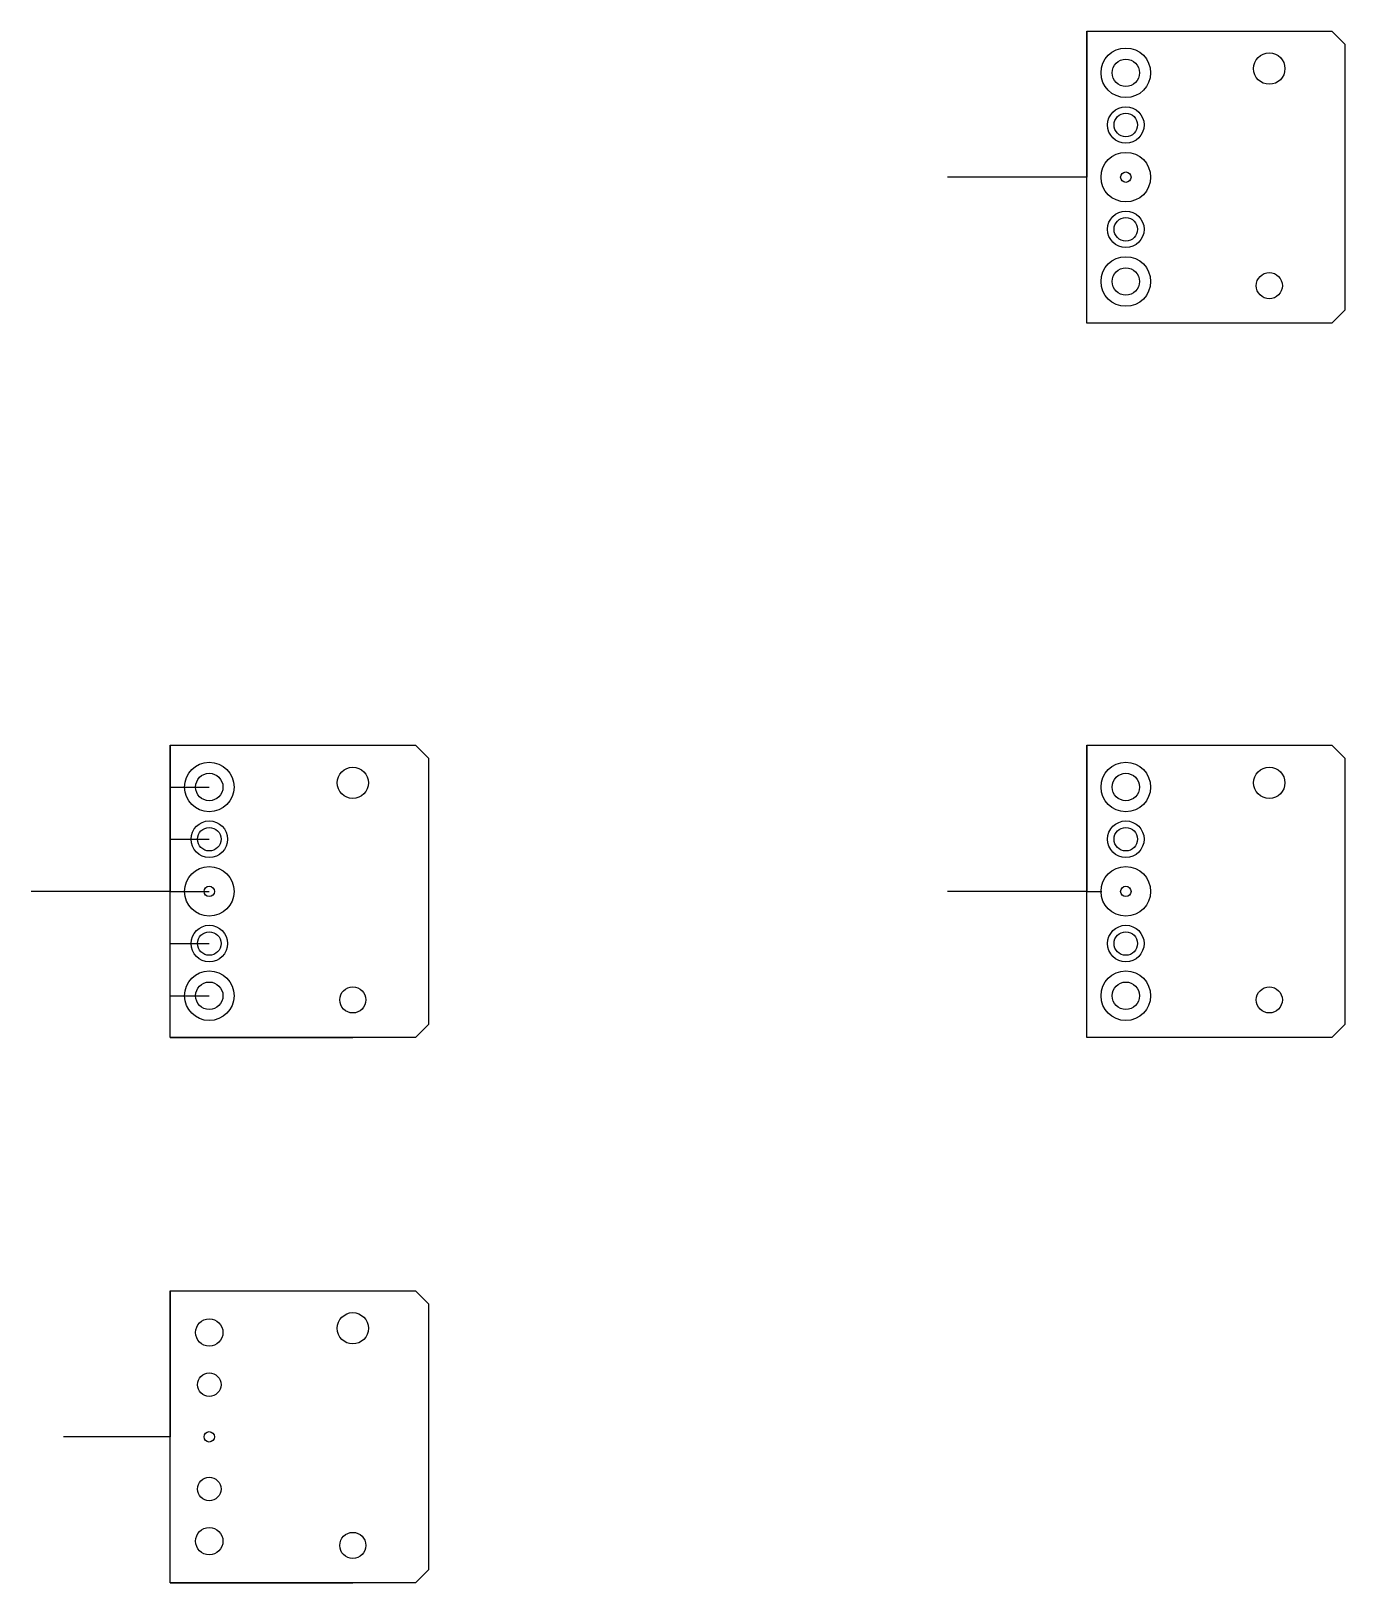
# Model space of a CAD drawing. Header units: millimetres. Extents: x -287 to 216, y 0 to 595.
import ezdxf

# ---------------------------------------------------------------- set-up
doc = ezdxf.new("R2010")
doc.units = ezdxf.units.MM

msp = doc.modelspace()

# ---------------------------------------------------------------- linework, layer by layer
for p, q in [((117.27, 595.29), (117.27, 539.29)), ((117.27, 539.29), (117.27, 579.29)), ((117.27, 539.29), (117.27, 559.29)), ((117.27, 539.29), (63.94, 539.29)), ((117.27, 539.29, 16), (63.94, 539.29, 16)), ((117.27, 483.29), (117.27, 483.29, 16)), ((-234.03, 321.53), (-234.03, 265.53)), ((-234.03, 321.53, 16), (-234.03, 265.53, 16)), ((117.27, 321.53), (117.27, 265.53)), ((-234.03, 265.53), (-234.03, 305.53)), ((-234.03, 305.53), (-219.03, 305.53)), ((-234.03, 265.53, 16), (-234.03, 305.53, 16)), ((-234.03, 305.53, 16), (-219.03, 305.53, 16)), ((117.27, 265.53), (117.27, 305.53)), ((-234.03, 265.53), (-234.03, 285.53)), ((-234.03, 285.53), (-219.03, 285.53)), ((-234.03, 265.53, 16), (-234.03, 285.53, 16)), ((-234.03, 285.53, 16), (-219.03, 285.53, 16)), ((117.27, 265.53), (117.27, 285.53)), ((-234.03, 265.53), (-287.36, 265.53)), ((-234.03, 265.53, 16), (-287.36, 265.53, 16)), ((-234.03, 265.53, 16), (-219.03, 265.53, 16)), ((-234.03, 265.53), (-219.03, 265.53)), ((117.27, 265.53), (63.94, 265.53)), ((117.27, 265.53, 16), (63.94, 265.53, 16)), ((-234.03, 245.53), (-219.03, 245.53)), ((-234.03, 245.53, 16), (-219.03, 245.53, 16)), ((-234.03, 225.53), (-219.03, 225.53)), ((-234.03, 225.53, 16), (-219.03, 225.53, 16)), ((-234.03, 209.53), (-234.03, 209.53, 16)), ((-234.03, 209.53), (-164.03, 209.53)), ((-234.03, 112.45), (-234.03, 56.45)), ((-234.03, 56.45), (-234.03, 96.45)), ((-234.03, 56.45), (-234.03, 76.45)), ((-234.03, 56.45), (-274.87, 56.45)), ((-234.03, 0.45), (-234.03, 56.45)), ((-234.03, 0.45), (-164.03, 0.45))]:
    msp.add_line(p, q)
at = {"extrusion": (-1, 0, 0)}
for q in [(123.08, 265.53, 6.2), (117.27, 265.53, 8.5)]:
    msp.add_line((117.27, 265.53), q, dxfattribs=at)
for points in [[(117.27, 595.29), (171.27, 595.29), (211.27, 595.29), (216.27, 590.29), (216.27, 488.29), (211.27, 483.29), (117.27, 483.29)], [(-234.03, 321.53), (-180.03, 321.53), (-140.03, 321.53), (-135.03, 316.53), (-135.03, 214.53), (-140.03, 209.53), (-234.03, 209.53)], [(117.27, 321.53), (171.27, 321.53), (211.27, 321.53), (216.27, 316.53), (216.27, 214.53), (211.27, 209.53), (117.27, 209.53)], [(-234.03, 112.45), (-180.03, 112.45), (-140.03, 112.45), (-135.03, 107.45), (-135.03, 5.45), (-140.03, 0.45), (-234.03, 0.45)]]:
    msp.add_lwpolyline(points, close=True)
at = {"elevation": 16}
for points in [[(117.27, 595.29), (171.27, 595.29), (211.27, 595.29), (216.27, 590.29), (216.27, 488.29), (211.27, 483.29), (117.27, 483.29)], [(-234.03, 321.53), (-180.03, 321.53), (-140.03, 321.53), (-135.03, 316.53), (-135.03, 214.53), (-140.03, 209.53), (-234.03, 209.53)], [(117.27, 321.53), (171.27, 321.53), (211.27, 321.53), (216.27, 316.53), (216.27, 214.53), (211.27, 209.53), (117.27, 209.53)]]:
    msp.add_lwpolyline(points, close=True, dxfattribs=at)
for centre, radius in [((132.27, 579.29, 16), 9.5), ((132.27, 579.29), 5.25), ((187.27, 580.89), 6), ((187.27, 580.89, 16), 6), ((132.27, 559.29), 7), ((132.27, 559.29, 16), 4.5), ((132.27, 539.29, 16), 9.5), ((132.27, 539.29), 2), ((132.27, 519.29), 7), ((132.27, 519.29, 16), 4.5), ((132.27, 499.29, 16), 9.5), ((132.27, 499.29), 5.25), ((187.27, 497.69), 5), ((187.27, 497.69, 16), 5), ((-219.03, 305.53, 16), 9.5), ((-219.03, 305.53), 5.25), ((-164.03, 307.13), 6), ((-164.03, 307.13, 16), 6), ((132.27, 305.53, 16), 9.5), ((132.27, 305.53), 5.25), ((187.27, 307.13), 6), ((187.27, 307.13, 16), 6), ((-219.03, 285.53), 7), ((132.27, 285.53), 7), ((-219.03, 285.53, 16), 4.5), ((132.27, 285.53, 16), 4.5), ((-219.03, 265.53, 16), 9.5), ((132.27, 265.53, 16), 9.5), ((-219.03, 265.53), 2), ((132.27, 265.53), 2), ((-219.03, 245.53), 7), ((-219.03, 245.53, 16), 4.5), ((132.27, 245.53), 7), ((132.27, 245.53, 16), 4.5), ((-219.03, 225.53, 16), 9.5), ((132.27, 225.53, 16), 9.5), ((-219.03, 225.53), 5.25), ((-164.03, 223.93), 5), ((-164.03, 223.93, 16), 5), ((132.27, 225.53), 5.25), ((187.27, 223.93), 5), ((187.27, 223.93, 16), 5), ((-219.03, 96.45), 5.25), ((-164.03, 98.05), 6), ((-219.03, 76.45), 4.5), ((-219.03, 56.45), 2), ((-219.03, 36.45), 4.5), ((-219.03, 16.45), 5.25), ((-164.03, 14.85), 5)]:
    msp.add_circle(centre, radius)

doc.saveas('drawing.dxf')
